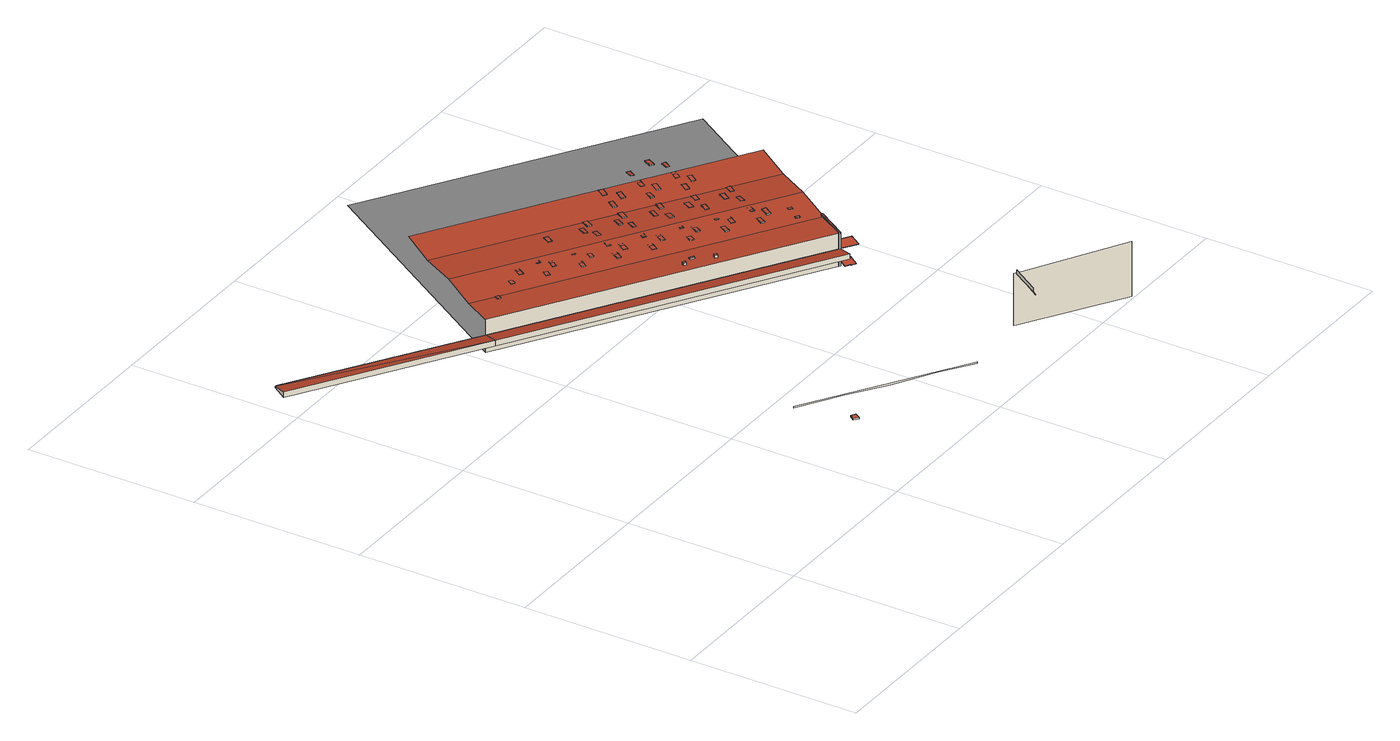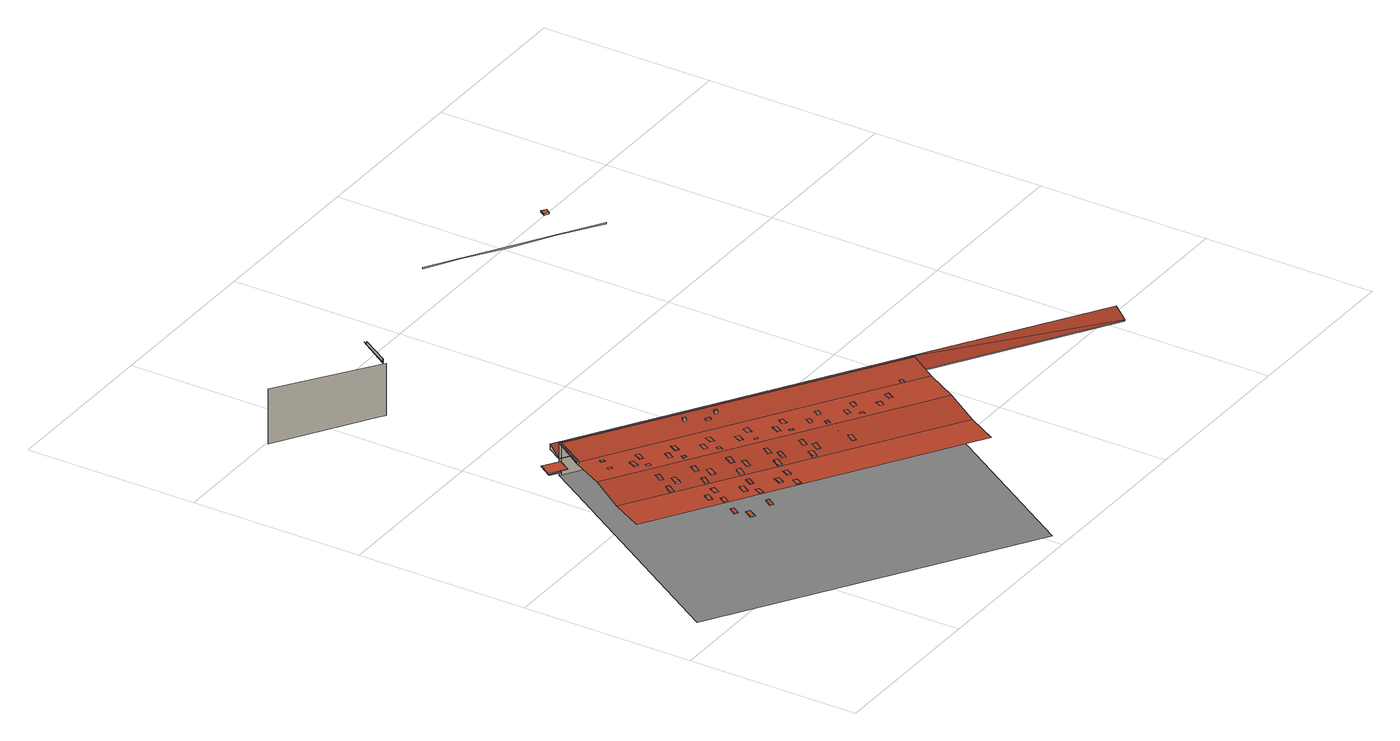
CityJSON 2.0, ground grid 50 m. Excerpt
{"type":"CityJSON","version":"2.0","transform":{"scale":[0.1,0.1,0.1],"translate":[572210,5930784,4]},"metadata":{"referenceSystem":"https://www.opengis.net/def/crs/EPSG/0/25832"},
"CityObjects":{
"building1":{"type":"Building","attributes":{"Grundfläche 2D":"20958.267702","Grundhöhe NN":"5.022"},"children":["building1-1"],"geometry":[{"type":"MultiSurface","lod":"3","boundaries":[[[0,1,2,3,4,5,6]],[[7,8,9,10]],[[7,11,12]],[[8,7,12]],[[8,12,13,9]],[[14,15,16,17,18,19,20,21]]],"semantics":{"surfaces":[{"type":"WallSurface"},{"type":"RoofSurface"}],"values":[0,0,1,1,0,0]}}]},
"building1-1":{"type":"BuildingInstallation","parents":["building1"],"geometry":[{"type":"MultiSurface","lod":"3","boundaries":[[[22,23,24,25]],[[25,24,26,27]],[[22,25,27,28]],[[23,22,28,29]],[[24,23,29,26]]],"semantics":{"surfaces":[{"type":"RoofSurface"},{"type":"WallSurface"}],"values":[0,1,1,1,1]}}]},
"building2":{"type":"Building","attributes":{"Grundfläche 2D":"890.858708","Grundhöhe NN":"9.834"},"geometry":[{"type":"Solid","lod":"3","boundaries":[[[[30,31,32,33]],[[34,35,32,31]],[[33,32,36,37,38,39]],[[30,33,40,41]],[[31,30,41,42]],[[34,31,42,43]],[[35,34,43,44]],[[32,35,44,45]],[[37,36,46,47]],[[38,37,47,48]],[[39,38,48,49]],[[33,39,49,40]],[[36,32,45,46]],[[47,46,45,44,43,42,41,40,49,48]]]],"semantics":{"surfaces":[{"type":"RoofSurface"},{"type":"WallSurface"},{"type":"GroundSurface"}],"values":[[0,0,0,1,1,1,1,1,1,1,1,1,1,2]]}}]},
"building3":{"type":"Building","attributes":{"Grundfläche 2D":"8235.237512","Grundhöhe NN":"4.940"},"children":["building3-1","building3-2","building3-3","building3-4","building3-5","building3-6","building3-7","building3-8","building3-9","building3-10","building3-11","building3-12","building3-13","building3-14","building3-15","building3-16","building3-17","building3-18","building3-19","building3-20","building3-21","building3-22","building3-23","building3-24","building3-25","building3-26","building3-27","building3-28","building3-29","building3-30","building3-31","building3-32","building3-33","building3-34","building3-35","building3-36","building3-37","building3-38","building3-39","building3-40","building3-41","building3-42","building3-43","building3-44","building3-45","building3-46","building3-47","building3-48","building3-49","building3-50","building3-51","building3-52","building3-53","building3-54","building3-55","building3-56","building3-57","building3-58","building3-59"],"geometry":[{"type":"MultiSurface","lod":"3","boundaries":[[[50,51,52,53,54,55]],[[56,57,58,59]],[[51,50,55,60,61,62,63,52]],[[64,65,64,66,67,62,61,60,68,57,56,65,69]],[[70,56,59,71]],[[72,70,71,73]],[[56,70,72]],[[69,65,56,65]],[[69,65,56,72,66,64]],[[74,54,53,75]],[[71,59,58,76,77,78,79,73]]],"semantics":{"surfaces":[{"type":"RoofSurface"},{"type":"WallSurface"},{"type":"GroundSurface"}],"values":[0,1,0,0,1,1,0,0,0,0,2]}}]},
"building3-1":{"type":"BuildingInstallation","parents":["building3"],"geometry":[{"type":"MultiSurface","lod":"3","boundaries":[[[80,81,82,83]],[[83,82,84,85]],[[80,83,85,86]],[[81,80,86,87]],[[82,81,87,84]]],"semantics":{"surfaces":[{"type":"RoofSurface"},{"type":"WallSurface"}],"values":[0,1,1,1,1]}}]},
"building3-2":{"type":"BuildingInstallation","parents":["building3"],"geometry":[{"type":"MultiSurface","lod":"3","boundaries":[[[88,89,90,91]],[[92,93,91,90]],[[91,93,88]],[[90,89,92]]],"semantics":{"surfaces":[{"type":"RoofSurface"},{"type":"WallSurface"}],"values":[0,1,1,1]}}]},
"building3-3":{"type":"BuildingInstallation","parents":["building3"],"geometry":[{"type":"MultiSurface","lod":"3","boundaries":[[[94,95,96,97]],[[96,98,97]],[[95,94,99]],[[99,98,96,95]]],"semantics":{"surfaces":[{"type":"RoofSurface"},{"type":"WallSurface"}],"values":[0,1,1,1]}}]},
"building3-4":{"type":"BuildingInstallation","parents":["building3"],"geometry":[{"type":"MultiSurface","lod":"3","boundaries":[[[100,101,102,103]],[[103,102,104,105]],[[103,105,100]],[[102,101,104]]],"semantics":{"surfaces":[{"type":"RoofSurface"},{"type":"WallSurface"}],"values":[0,1,1,1]}}]},
"building3-5":{"type":"BuildingInstallation","parents":["building3"],"geometry":[{"type":"MultiSurface","lod":"3","boundaries":[[[106,107,108,109]],[[107,110,108]],[[109,111,106]],[[107,106,111,110]]],"semantics":{"surfaces":[{"type":"RoofSurface"},{"type":"WallSurface"}],"values":[0,1,1,1]}}]},
"building3-6":{"type":"BuildingInstallation","parents":["building3"],"geometry":[{"type":"MultiSurface","lod":"3","boundaries":[[[112,113,114,115]],[[114,116,115]],[[113,112,117]],[[117,116,114,113]]],"semantics":{"surfaces":[{"type":"RoofSurface"},{"type":"WallSurface"}],"values":[0,1,1,1]}}]},
"building3-7":{"type":"BuildingInstallation","parents":["building3"],"geometry":[{"type":"MultiSurface","lod":"3","boundaries":[[[118,119,120,121]],[[121,120,122,123]],[[121,123,118]],[[120,119,122]]],"semantics":{"surfaces":[{"type":"RoofSurface"},{"type":"WallSurface"}],"values":[0,1,1,1]}}]},
"building3-8":{"type":"BuildingInstallation","parents":["building3"],"geometry":[{"type":"MultiSurface","lod":"3","boundaries":[[[124,125,126,127]],[[128,126,125]],[[124,127,129]],[[125,124,129,128]]],"semantics":{"surfaces":[{"type":"RoofSurface"},{"type":"WallSurface"}],"values":[0,1,1,1]}}]},
"building3-9":{"type":"BuildingInstallation","parents":["building3"],"geometry":[{"type":"MultiSurface","lod":"3","boundaries":[[[130,131,132,133]],[[132,134,133]],[[131,130,135]],[[132,131,135,134]]],"semantics":{"surfaces":[{"type":"RoofSurface"},{"type":"WallSurface"}],"values":[0,1,1,1]}}]},
"building3-10":{"type":"BuildingInstallation","parents":["building3"],"geometry":[{"type":"MultiSurface","lod":"3","boundaries":[[[136,137,138,139]],[[139,138,140,141]],[[139,141,136]],[[138,137,140]]],"semantics":{"surfaces":[{"type":"RoofSurface"},{"type":"WallSurface"}],"values":[0,1,1,1]}}]},
"building3-11":{"type":"BuildingInstallation","parents":["building3"],"geometry":[{"type":"MultiSurface","lod":"3","boundaries":[[[142,143,144,145]],[[145,144,146,147]],[[142,145,147,148]],[[143,142,148,149]],[[144,143,149,146]]],"semantics":{"surfaces":[{"type":"RoofSurface"},{"type":"WallSurface"}],"values":[0,1,1,1,1]}}]},
"building3-12":{"type":"BuildingInstallation","parents":["building3"],"geometry":[{"type":"MultiSurface","lod":"3","boundaries":[[[150,151,152,153]]],"semantics":{"surfaces":[{"type":"RoofSurface"}],"values":[0]}}]},
"building3-13":{"type":"BuildingInstallation","parents":["building3"],"geometry":[{"type":"MultiSurface","lod":"3","boundaries":[[[154,155,156,157]],[[157,156,158,159]],[[154,157,159,160]],[[155,154,160,161]],[[156,155,161,158]]],"semantics":{"surfaces":[{"type":"RoofSurface"},{"type":"WallSurface"}],"values":[0,1,1,1,1]}}]},
"building3-14":{"type":"BuildingInstallation","parents":["building3"],"geometry":[{"type":"MultiSurface","lod":"3","boundaries":[[[162,163,164,165]],[[165,164,166,167]],[[162,165,167,168]],[[163,162,168,169]],[[164,163,169,166]]],"semantics":{"surfaces":[{"type":"RoofSurface"},{"type":"WallSurface"}],"values":[0,1,1,1,1]}}]},
"building3-15":{"type":"BuildingInstallation","parents":["building3"],"geometry":[{"type":"MultiSurface","lod":"3","boundaries":[[[170,171,172,173]],[[173,174,170]],[[171,175,172]],[[171,170,174,175]]],"semantics":{"surfaces":[{"type":"RoofSurface"},{"type":"WallSurface"}],"values":[0,1,1,1]}}]},
"building3-16":{"type":"BuildingInstallation","parents":["building3"],"geometry":[{"type":"MultiSurface","lod":"3","boundaries":[[[176,177,178,179]],[[176,179,180]],[[177,176,180,181]],[[177,181,178]]],"semantics":{"surfaces":[{"type":"RoofSurface"},{"type":"WallSurface"}],"values":[0,1,1,1]}}]},
"building3-17":{"type":"BuildingInstallation","parents":["building3"],"geometry":[{"type":"MultiSurface","lod":"3","boundaries":[[[182,183,184,185]],[[185,184,186,187]],[[182,185,187,188]],[[183,182,188,189]],[[184,183,189,186]]],"semantics":{"surfaces":[{"type":"RoofSurface"},{"type":"WallSurface"}],"values":[0,1,1,1,1]}}]},
"building3-18":{"type":"BuildingInstallation","parents":["building3"],"geometry":[{"type":"MultiSurface","lod":"3","boundaries":[[[190,191,192,193]],[[193,192,194,195]],[[193,195,190]],[[192,191,194]]],"semantics":{"surfaces":[{"type":"RoofSurface"},{"type":"WallSurface"}],"values":[0,1,1,1]}}]},
"building3-19":{"type":"BuildingInstallation","parents":["building3"],"geometry":[{"type":"MultiSurface","lod":"3","boundaries":[[[196,197,198,199]],[[199,198,200,201]],[[196,199,201,202]],[[197,196,202,203]],[[198,197,203,200]]],"semantics":{"surfaces":[{"type":"RoofSurface"},{"type":"WallSurface"}],"values":[0,1,1,1,1]}}]},
"building3-20":{"type":"BuildingInstallation","parents":["building3"],"geometry":[{"type":"MultiSurface","lod":"3","boundaries":[[[204,205,206,207]],[[207,206,208,209]],[[204,207,209,210]],[[205,204,210,211]],[[206,205,211,208]]],"semantics":{"surfaces":[{"type":"RoofSurface"},{"type":"WallSurface"}],"values":[0,1,1,1,1]}}]},
"building3-21":{"type":"BuildingInstallation","parents":["building3"],"geometry":[{"type":"MultiSurface","lod":"3","boundaries":[[[212,213,214,215]],[[213,216,214]],[[215,217,212]],[[213,212,217,216]]],"semantics":{"surfaces":[{"type":"RoofSurface"},{"type":"WallSurface"}],"values":[0,1,1,1]}}]},
"building3-22":{"type":"BuildingInstallation","parents":["building3"],"geometry":[{"type":"MultiSurface","lod":"3","boundaries":[[[218,219,220,221]],[[218,221,222]],[[219,218,222,223]],[[219,223,220]]],"semantics":{"surfaces":[{"type":"RoofSurface"},{"type":"WallSurface"}],"values":[0,1,1,1]}}]},
"building3-23":{"type":"BuildingInstallation","parents":["building3"],"geometry":[{"type":"MultiSurface","lod":"3","boundaries":[[[224,225,226,227]],[[227,226,228,229]],[[224,227,229,230]],[[225,224,230,231]],[[226,225,231,228]]],"semantics":{"surfaces":[{"type":"RoofSurface"},{"type":"WallSurface"}],"values":[0,1,1,1,1]}}]},
"building3-24":{"type":"BuildingInstallation","parents":["building3"],"geometry":[{"type":"MultiSurface","lod":"3","boundaries":[[[232,233,234,235]],[[235,234,236,237]],[[235,237,232]],[[234,233,236]]],"semantics":{"surfaces":[{"type":"RoofSurface"},{"type":"WallSurface"}],"values":[0,1,1,1]}}]},
"building3-25":{"type":"BuildingInstallation","parents":["building3"],"geometry":[{"type":"MultiSurface","lod":"3","boundaries":[[[238,239,240,241]],[[241,240,242,243]],[[238,241,243,244]],[[239,238,244,245]],[[240,239,245,242]]],"semantics":{"surfaces":[{"type":"RoofSurface"},{"type":"WallSurface"}],"values":[0,1,1,1,1]}}]},
"building3-26":{"type":"BuildingInstallation","parents":["building3"],"geometry":[{"type":"MultiSurface","lod":"3","boundaries":[[[246,247,248,249]],[[249,248,250,251]],[[246,249,251,252]],[[247,246,252,253]],[[248,247,253,250]]],"semantics":{"surfaces":[{"type":"RoofSurface"},{"type":"WallSurface"}],"values":[0,1,1,1,1]}}]},
"building3-27":{"type":"BuildingInstallation","parents":["building3"],"geometry":[{"type":"MultiSurface","lod":"3","boundaries":[[[254,255,256,257]],[[256,255,258]],[[259,254,257]],[[255,254,259,258]]],"semantics":{"surfaces":[{"type":"RoofSurface"},{"type":"WallSurface"}],"values":[0,1,1,1]}}]},
"building3-28":{"type":"BuildingInstallation","parents":["building3"],"geometry":[{"type":"MultiSurface","lod":"3","boundaries":[[[260,261,262,263]],[[260,263,264]],[[264,265,261,260]],[[261,265,262]]],"semantics":{"surfaces":[{"type":"RoofSurface"},{"type":"WallSurface"}],"values":[0,1,1,1]}}]},
"building3-29":{"type":"BuildingInstallation","parents":["building3"],"geometry":[{"type":"MultiSurface","lod":"3","boundaries":[[[266,267,268,269]],[[269,268,270,271]],[[266,269,271,272]],[[267,266,272,273]],[[268,267,273,270]]],"semantics":{"surfaces":[{"type":"RoofSurface"},{"type":"WallSurface"}],"values":[0,1,1,1,1]}}]},
"building3-30":{"type":"BuildingInstallation","parents":["building3"],"geometry":[{"type":"MultiSurface","lod":"3","boundaries":[[[274,275,276,277]],[[277,276,278,279]],[[274,277,279,280]],[[275,274,280,281]],[[276,275,281,278]]],"semantics":{"surfaces":[{"type":"RoofSurface"},{"type":"WallSurface"}],"values":[0,1,1,1,1]}}]},
"building3-31":{"type":"BuildingInstallation","parents":["building3"],"geometry":[{"type":"MultiSurface","lod":"3","boundaries":[[[282,283,284,285]],[[285,284,286,287]],[[282,285,287,288]],[[283,282,288,289]],[[284,283,289,286]]],"semantics":{"surfaces":[{"type":"RoofSurface"},{"type":"WallSurface"}],"values":[0,1,1,1,1]}}]},
"building3-32":{"type":"BuildingInstallation","parents":["building3"],"geometry":[{"type":"MultiSurface","lod":"3","boundaries":[[[290,291,292,293]],[[293,292,294,295]],[[290,293,295,296]],[[291,290,296,297]],[[292,291,297,294]]],"semantics":{"surfaces":[{"type":"RoofSurface"},{"type":"WallSurface"}],"values":[0,1,1,1,1]}}]},
"building3-33":{"type":"BuildingInstallation","parents":["building3"],"geometry":[{"type":"MultiSurface","lod":"3","boundaries":[[[298,299,300,301]],[[299,302,300]],[[301,303,298]],[[299,298,303,302]]],"semantics":{"surfaces":[{"type":"RoofSurface"},{"type":"WallSurface"}],"values":[0,1,1,1]}}]},
"building3-34":{"type":"BuildingInstallation","parents":["building3"],"geometry":[{"type":"MultiSurface","lod":"3","boundaries":[[[304,305,306,307]],[[307,306,308,309]],[[304,307,309,310]],[[305,304,310,311]],[[306,305,311,308]]],"semantics":{"surfaces":[{"type":"RoofSurface"},{"type":"WallSurface"}],"values":[0,1,1,1,1]}}]},
"building3-35":{"type":"BuildingInstallation","parents":["building3"],"geometry":[{"type":"MultiSurface","lod":"3","boundaries":[[[312,313,314,315]],[[312,315,316]],[[316,317,313,312]],[[313,317,314]]],"semantics":{"surfaces":[{"type":"RoofSurface"},{"type":"WallSurface"}],"values":[0,1,1,1]}}]},
"building3-36":{"type":"BuildingInstallation","parents":["building3"],"geometry":[{"type":"MultiSurface","lod":"3","boundaries":[[[318,319,320,321]],[[322,323,321,320]],[[318,321,323,324]],[[324,325,319,318]],[[320,319,325,322]]],"semantics":{"surfaces":[{"type":"RoofSurface"},{"type":"WallSurface"}],"values":[0,1,1,1,1]}}]},
"building3-37":{"type":"BuildingInstallation","parents":["building3"],"geometry":[{"type":"MultiSurface","lod":"3","boundaries":[[[326,327,328,329]],[[329,328,330,331]],[[326,329,331,332]],[[327,326,332,333]],[[328,327,333,330]]],"semantics":{"surfaces":[{"type":"RoofSurface"},{"type":"WallSurface"}],"values":[0,1,1,1,1]}}]},
"building3-38":{"type":"BuildingInstallation","parents":["building3"],"geometry":[{"type":"MultiSurface","lod":"3","boundaries":[[[334,335,336,337]],[[337,336,338,339]],[[334,337,339,340]],[[335,334,340,341]],[[336,335,341,338]]],"semantics":{"surfaces":[{"type":"RoofSurface"},{"type":"WallSurface"}],"values":[0,1,1,1,1]}}]},
"building3-39":{"type":"BuildingInstallation","parents":["building3"],"geometry":[{"type":"MultiSurface","lod":"3","boundaries":[[[342,343,344,345]],[[345,344,346,347]],[[347,348,342,345]],[[343,342,348,349]],[[344,343,349,346]]],"semantics":{"surfaces":[{"type":"RoofSurface"},{"type":"WallSurface"}],"values":[0,1,1,1,1]}}]},
"building3-40":{"type":"BuildingInstallation","parents":["building3"],"geometry":[{"type":"MultiSurface","lod":"3","boundaries":[[[350,351,352,353]],[[353,352,354,355]],[[350,353,355,356]],[[351,350,356,357]],[[352,351,357,354]]],"semantics":{"surfaces":[{"type":"RoofSurface"},{"type":"WallSurface"}],"values":[0,1,1,1,1]}}]},
"building3-41":{"type":"BuildingInstallation","parents":["building3"],"geometry":[{"type":"MultiSurface","lod":"3","boundaries":[[[358,359,360,361]],[[361,360,362,363]],[[358,361,363,364]],[[359,358,364,365]],[[360,359,365,362]]],"semantics":{"surfaces":[{"type":"RoofSurface"},{"type":"WallSurface"}],"values":[0,1,1,1,1]}}]},
"building3-42":{"type":"BuildingInstallation","parents":["building3"],"geometry":[{"type":"MultiSurface","lod":"3","boundaries":[[[366,367,368,369,370,371,372,373,374,375]],[[63,376,368,367]],[[369,368,376,61]],[[61,377,64,370,369]],[[64,69,378,372,371,370]],[[373,372,378,65]],[[65,56,70,375,374,373]],[[70,72,366,375]],[[366,72,66,67,62,63,367]]],"semantics":{"surfaces":[{"type":"RoofSurface"},{"type":"WallSurface"}],"values":[0,1,1,1,1,1,1,1,1]}}]},
"building3-43":{"type":"BuildingInstallation","parents":["building3"],"geometry":[{"type":"MultiSurface","lod":"3","boundaries":[[[379,380,381,382]],[[380,383,381]],[[382,384,379]],[[380,379,384,383]]],"semantics":{"surfaces":[{"type":"RoofSurface"},{"type":"WallSurface"}],"values":[0,1,1,1]}}]},
"building3-44":{"type":"BuildingInstallation","parents":["building3"],"geometry":[{"type":"MultiSurface","lod":"3","boundaries":[[[385,386,387,388]],[[388,387,389,390]],[[390,391,385,388]],[[391,392,386,385]],[[387,386,392,389]]],"semantics":{"surfaces":[{"type":"RoofSurface"},{"type":"WallSurface"}],"values":[0,1,1,1,1]}}]},
"building3-45":{"type":"BuildingInstallation","parents":["building3"],"geometry":[{"type":"MultiSurface","lod":"3","boundaries":[[[393,394,395,396]],[[396,395,397,398]],[[393,396,398,399]],[[394,393,399,400]],[[395,394,400,397]]],"semantics":{"surfaces":[{"type":"RoofSurface"},{"type":"WallSurface"}],"values":[0,1,1,1,1]}}]},
"building3-46":{"type":"BuildingInstallation","parents":["building3"],"geometry":[{"type":"MultiSurface","lod":"3","boundaries":[[[401,402,403,404]],[[404,403,405,406]],[[401,404,406,407]],[[402,401,407,408]],[[403,402,408,405]]],"semantics":{"surfaces":[{"type":"RoofSurface"},{"type":"WallSurface"}],"values":[0,1,1,1,1]}}]},
"building3-47":{"type":"BuildingInstallation","parents":["building3"],"geometry":[{"type":"MultiSurface","lod":"3","boundaries":[[[409,410,411,412]],[[412,411,413,414]],[[409,412,414,415]],[[410,409,415,416]],[[411,410,416,413]]],"semantics":{"surfaces":[{"type":"RoofSurface"},{"type":"WallSurface"}],"values":[0,1,1,1,1]}}]},
"building3-48":{"type":"BuildingInstallation","parents":["building3"],"geometry":[{"type":"MultiSurface","lod":"3","boundaries":[[[417,418,419,420]],[[420,419,421]],[[417,420,421,422]],[[417,422,418]]],"semantics":{"surfaces":[{"type":"RoofSurface"},{"type":"WallSurface"}],"values":[0,1,1,1]}}]},
"building3-49":{"type":"BuildingInstallation","parents":["building3"],"geometry":[{"type":"MultiSurface","lod":"3","boundaries":[[[423,424,425,426]],[[426,425,427,428]],[[428,429,423,426]],[[424,423,429,430]],[[430,427,425,424]]],"semantics":{"surfaces":[{"type":"RoofSurface"},{"type":"WallSurface"}],"values":[0,1,1,1,1]}}]},
"building3-50":{"type":"BuildingInstallation","parents":["building3"],"geometry":[{"type":"MultiSurface","lod":"3","boundaries":[[[431,432,433,434]],[[435,436,434,433]],[[431,434,436,437]],[[437,438,432,431]],[[433,432,438,435]]],"semantics":{"surfaces":[{"type":"RoofSurface"},{"type":"WallSurface"}],"values":[0,1,1,1,1]}}]},
"building3-51":{"type":"BuildingInstallation","parents":["building3"],"geometry":[{"type":"MultiSurface","lod":"3","boundaries":[[[439,440,441,442]],[[442,441,443,444]],[[439,442,444,445]],[[440,439,445,446]],[[441,440,446,443]]],"semantics":{"surfaces":[{"type":"RoofSurface"},{"type":"WallSurface"}],"values":[0,1,1,1,1]}}]},
"building3-52":{"type":"BuildingInstallation","parents":["building3"],"geometry":[{"type":"MultiSurface","lod":"3","boundaries":[[[447,448,449,450]],[[447,450,451]],[[448,447,451,452]],[[448,452,449]]],"semantics":{"surfaces":[{"type":"RoofSurface"},{"type":"WallSurface"}],"values":[0,1,1,1]}}]},
"building3-53":{"type":"BuildingInstallation","parents":["building3"],"geometry":[{"type":"MultiSurface","lod":"3","boundaries":[[[453,454,455,456]],[[456,455,457,458]],[[453,456,458,459]],[[454,453,459,460]],[[455,454,460,457]]],"semantics":{"surfaces":[{"type":"RoofSurface"},{"type":"WallSurface"}],"values":[0,1,1,1,1]}}]},
"building3-54":{"type":"BuildingInstallation","parents":["building3"],"geometry":[{"type":"MultiSurface","lod":"3","boundaries":[[[461,462,463,464]],[[464,463,465,466]],[[461,464,466,467]],[[462,461,467,468]],[[463,462,468,465]]],"semantics":{"surfaces":[{"type":"RoofSurface"},{"type":"WallSurface"}],"values":[0,1,1,1,1]}}]},
"building3-55":{"type":"BuildingInstallation","parents":["building3"],"geometry":[{"type":"MultiSurface","lod":"3","boundaries":[[[469,470,471,472]],[[472,471,473,474]],[[469,472,474,475]],[[470,469,475,476]],[[471,470,476,473]]],"semantics":{"surfaces":[{"type":"RoofSurface"},{"type":"WallSurface"}],"values":[0,1,1,1,1]}}]},
"building3-56":{"type":"BuildingInstallation","parents":["building3"],"geometry":[{"type":"MultiSurface","lod":"3","boundaries":[[[477,478,479,480]],[[481,482,480,479]],[[477,480,482,483]],[[478,477,483,484]],[[479,478,484,481]]],"semantics":{"surfaces":[{"type":"RoofSurface"},{"type":"WallSurface"}],"values":[0,1,1,1,1]}}]},
"building3-57":{"type":"BuildingInstallation","parents":["building3"],"geometry":[{"type":"MultiSurface","lod":"3","boundaries":[[[485,486,487,488]],[[489,490,486,485]],[[489,485,488]],[[486,490,487]]],"semantics":{"surfaces":[{"type":"RoofSurface"},{"type":"WallSurface"}],"values":[0,1,1,1]}}]},
"building3-58":{"type":"BuildingInstallation","parents":["building3"],"geometry":[{"type":"MultiSurface","lod":"3","boundaries":[[[491,492,493,494]],[[494,493,495,496]],[[496,497,491,494]],[[492,491,497,498]],[[492,498,495,493]]],"semantics":{"surfaces":[{"type":"RoofSurface"},{"type":"WallSurface"}],"values":[0,1,1,1,1]}}]},
"building3-59":{"type":"BuildingInstallation","parents":["building3"],"geometry":[{"type":"MultiSurface","lod":"3","boundaries":[[[499,500,501,502]],[[502,501,503,504]],[[499,502,504,505]],[[500,499,505,506]],[[501,500,506,503]]],"semantics":{"surfaces":[{"type":"RoofSurface"},{"type":"WallSurface"}],"values":[0,1,1,1,1]}}]},
"building4":{"type":"Building","attributes":{"Grundfläche 2D":"11.634012","Grundhöhe NN":"6.162"},"children":["building4-1"],"geometry":[{"type":"Solid","lod":"3","boundaries":[[[[507,508,509,510,511,512,513]],[[508,507,514,515]],[[513,512,511,516,517,518]],[[507,513,518,514]],[[509,508,515,519]],[[510,509,519,520]],[[511,510,520,516]],[[514,518,517,516,520,519,515]]]],"semantics":{"surfaces":[{"type":"RoofSurface"},{"type":"WallSurface"},{"type":"GroundSurface"}],"values":[[0,1,1,1,1,1,1,2]]}}]},
"building4-1":{"type":"BuildingInstallation","parents":["building4"],"geometry":[{"type":"MultiSurface","lod":"3","boundaries":[[[521,522,523,524]],[[522,521,525,526]],[[523,522,526,527]],[[524,523,527,528]],[[521,524,528,525]],[[526,525,528,527]]],"semantics":{"surfaces":[{"type":"RoofSurface"},{"type":"WallSurface"},{"type":"OuterCeilingSurface"}],"values":[0,1,1,1,1,2]}}]},
"building5":{"type":"Building","attributes":{"Grundfläche 2D":"11.634012","Grundhöhe NN":"6.162"},"children":["building5-1"],"geometry":[{"type":"Solid","lod":"3","boundaries":[[[[507,508,509,510,511,512,513]],[[508,507,514,515]],[[513,512,511,516,517,518]],[[507,513,518,514]],[[509,508,515,519]],[[510,509,519,520]],[[511,510,520,516]],[[514,518,517,516,520,519,515]]]],"semantics":{"surfaces":[{"type":"RoofSurface"},{"type":"WallSurface"},{"type":"GroundSurface"}],"values":[[0,1,1,1,1,1,1,2]]}}]},
"building5-1":{"type":"BuildingInstallation","parents":["building5"],"geometry":[{"type":"MultiSurface","lod":"3","boundaries":[[[521,522,523,524]],[[522,521,525,526]],[[523,522,526,527]],[[524,523,527,528]],[[521,524,528,525]],[[526,525,528,527]]],"semantics":{"surfaces":[{"type":"RoofSurface"},{"type":"WallSurface"},{"type":"OuterCeilingSurface"}],"values":[0,1,1,1,1,2]}}]}
},
"vertices":[
[717,153,171],[831,81,174],[925,21,172],[925,21,176],[485,301,176],[485,301,172],[606,223,174],[1316,97,165],[1369,180,165],[1369,180,176],[1316,97,176],[1306,82,165],[1371,179,165],[1371,179,176],[1372,185,10],[1368,188,10],[1368,188,165],[1372,185,165],[1374,183,165],[1650,7,174],[1650,7,10],[1374,183,10],
[512,138,178],[525,129,178],[535,145,178],[522,153,178],[535,145,174],[522,153,174],[512,138,174],[525,129,174],
[36,1584,62],[35,1583,62],[508,1218,74],[538,1265,60],[31,1585,62],[2,1540,74],[1359,677,74],[1388,723,60],[1383,726,60],[1383,727,60],[538,1265,58],[36,1584,58],[35,1583,58],[31,1585,58],[2,1540,58],[508,1218,58],[1359,677,58],[1388,723,58],[1383,726,58],[1383,727,58],
[688,1431,109],[697,1425,109],[1508,912,109],[1571,1011,101],[720,1553,101],[656,1451,109],[1383,727,106],[538,1265,106],[538,1265,9],[1383,727,9],[591,1349,101],[1439,810,101],[1442,808,101],[1446,814,101],[1399,746,105],[1385,729,106],[1415,765,103],[1417,768,103],[538,1266,106],[1398,745,105],[1383,726,106],[1383,726,9],[1388,723,106],[1388,723,9],[783,1651,109],[1634,1111,109],[976,1955,9],[1826,1413,9],[1825,1411,9],[1442,808,9],
[654,1308,104],[648,1298,104],[655,1293,104],[662,1303,104],[655,1293,101],[662,1303,101],[654,1308,101],[648,1298,101],
[750,1321,105],[740,1327,105],[727,1306,105],[737,1300,105],[727,1306,103],[737,1300,103],
[788,1332,107],[775,1311,107],[785,1305,107],[797,1326,107],[785,1305,105],[775,1311,105],
[834,1267,105],[824,1273,105],[811,1252,105],[821,1246,105],[811,1252,103],[821,1246,103],
[844,1302,108],[853,1296,108],[862,1310,108],[853,1316,108],[853,1296,107],[844,1302,107],
[868,1281,107],[855,1260,107],[864,1255,107],[877,1275,107],[864,1255,105],[855,1260,105],
[919,1213,105],[909,1219,105],[896,1198,105],[906,1192,105],[896,1198,103],[906,1192,103],
[929,1248,108],[938,1242,108],[947,1257,108],[938,1262,108],[938,1242,107],[929,1248,107],
[958,1224,107],[945,1203,107],[954,1198,107],[967,1218,107],[954,1198,105],[945,1203,105],
[1004,1159,105],[993,1166,105],[980,1144,105],[991,1138,105],[980,1144,103],[991,1138,103],
[1045,975,112],[1050,982,112],[1043,986,112],[1039,979,112],[1043,986,104],[1039,979,105],[1045,975,105],[1050,982,104],
[974,1319,105],[960,1298,107],[970,1292,107],[983,1313,105],
[968,1358,105],[954,1335,106],[963,1329,106],[978,1352,105],[963,1329,105],[978,1352,103],[968,1358,103],[954,1335,105],
[1086,975,107],[1090,981,107],[1078,988,107],[1075,982,107],[1078,988,103],[1075,982,103],[1086,975,103],[1090,981,103],
[1013,1194,108],[1022,1188,108],[1031,1203,108],[1022,1209,108],[1013,1194,107],[1022,1188,107],
[1023,1152,107],[1033,1145,107],[1047,1168,107],[1037,1174,107],[1023,1152,105],[1033,1145,105],
[1120,927,112],[1125,934,112],[1119,939,112],[1114,932,112],[1119,939,104],[1114,932,105],[1120,927,105],[1125,934,104],
[1089,1105,105],[1078,1112,105],[1065,1091,105],[1076,1084,105],[1065,1091,103],[1076,1084,103],
[1057,1265,106],[1044,1244,108],[1054,1238,108],[1067,1259,106],[1054,1238,107],[1067,1259,105],[1057,1265,105],[1044,1244,107],
[1053,1304,105],[1039,1282,107],[1048,1275,106],[1063,1298,105],[1048,1275,105],[1063,1298,103],[1053,1304,103],[1039,1282,105],
[1098,1140,108],[1107,1135,108],[1116,1149,108],[1107,1155,108],[1107,1135,107],[1098,1140,107],
[1113,1095,107],[1123,1088,107],[1137,1111,107],[1127,1117,107],[1113,1095,105],[1123,1088,105],
[1089,1315,105],[1075,1294,106],[1086,1287,106],[1099,1308,105],[1086,1287,103],[1099,1308,101],[1089,1315,101],[1075,1294,103],
[1178,1048,105],[1168,1055,105],[1155,1034,105],[1165,1027,105],[1155,1034,103],[1165,1027,103],
[1142,1211,107],[1129,1190,108],[1138,1184,108],[1151,1205,107],[1138,1184,107],[1151,1205,105],[1142,1211,105],[1129,1190,107],
[1137,1251,105],[1123,1227,107],[1132,1221,107],[1147,1245,105],[1132,1221,105],[1147,1245,103],[1137,1251,103],[1123,1227,105],
[1187,1083,108],[1196,1078,108],[1206,1093,108],[1196,1098,108],[1196,1078,107],[1187,1083,107],
[1197,1041,107],[1207,1035,107],[1221,1058,107],[1211,1064,107],[1197,1041,105],[1207,1035,105],
[1173,1262,105],[1160,1240,106],[1170,1233,106],[1184,1255,105],[1170,1233,103],[1184,1255,101],[1173,1262,101],[1160,1240,103],
[1253,1001,106],[1241,980,106],[1250,974,106],[1263,995,106],[1250,974,103],[1263,995,105],[1253,1001,105],[1241,980,103],
[1232,1155,107],[1218,1133,109],[1229,1126,109],[1242,1148,107],[1229,1126,107],[1242,1148,105],[1232,1155,105],[1218,1133,107],
[1222,1197,106],[1208,1174,106],[1217,1168,106],[1231,1191,106],[1217,1168,105],[1231,1191,103],[1222,1197,103],[1208,1174,105],
[1272,1029,108],[1281,1024,108],[1290,1039,108],[1281,1045,108],[1281,1024,107],[1272,1029,107],
[1192,1289,105],[1202,1282,105],[1215,1304,107],[1205,1310,107],[1215,1304,105],[1205,1310,105],[1192,1289,103],[1202,1282,103],
[1282,987,107],[1292,981,107],[1306,1004,107],[1296,1010,107],[1282,987,105],[1292,981,105],
[1325,926,106],[1335,920,106],[1347,940,106],[1338,946,106],[1347,940,105],[1338,946,105],[1325,926,103],[1335,920,103],
[1263,1204,105],[1249,1183,106],[1260,1177,106],[1273,1197,105],[1260,1177,103],[1273,1197,101],[1263,1204,101],[1249,1183,103],
[1223,1339,109],[1233,1332,109],[1247,1353,111],[1236,1360,111],[1247,1353,109],[1236,1360,109],[1223,1339,107],[1233,1332,107],
[1316,1100,108],[1303,1079,108],[1313,1073,108],[1326,1094,108],[1313,1073,107],[1326,1094,105],[1316,1100,105],[1303,1079,107],
[1238,1293,107],[1249,1286,107],[1263,1309,109],[1253,1315,109],[1263,1309,107],[1253,1315,107],[1238,1293,105],[1249,1286,105],
[1306,1144,106],[1292,1121,107],[1302,1114,107],[1316,1137,106],[1302,1114,105],[1316,1137,103],[1306,1144,103],[1292,1121,105],
[1388,723,108],[1446,814,108],[1443,816,108],[1439,810,108],[1399,746,108],[1398,745,108],[1387,728,108],[1385,729,108],[1383,727,108],[1383,726,108],[1443,816,101],[1412,767,104],[1387,728,106],
[1356,975,108],[1365,969,108],[1375,985,108],[1366,991,108],[1365,969,107],[1356,975,107],
[1366,933,108],[1376,927,108],[1390,950,110],[1380,956,110],[1390,950,107],[1380,956,107],[1366,933,105],[1376,927,105],
[1400,870,104],[1396,863,104],[1405,856,104],[1410,864,104],[1405,856,102],[1410,864,103],[1400,870,103],[1396,863,102],
[1282,1231,106],[1291,1226,106],[1304,1247,106],[1295,1252,106],[1304,1247,105],[1295,1252,105],[1282,1231,103],[1291,1226,103],
[1348,1149,104],[1335,1129,105],[1344,1123,105],[1357,1143,104],[1344,1123,103],[1357,1143,101],[1348,1149,101],[1335,1129,103],
[1429,893,106],[1434,901,106],[1424,907,106],[1419,900,106],[1419,900,105],[1429,893,105],
[1401,1046,106],[1388,1025,108],[1397,1019,108],[1410,1041,106],[1397,1019,107],[1410,1041,105],[1401,1046,105],[1388,1025,107],
[1323,1239,108],[1333,1232,108],[1348,1256,108],[1338,1262,108],[1348,1256,107],[1338,1262,107],[1323,1239,105],[1333,1232,105],
[1390,1089,107],[1376,1066,107],[1386,1060,107],[1400,1083,107],[1386,1060,105],[1400,1083,103],[1390,1089,103],[1376,1066,105],
[1313,1281,108],[1323,1275,108],[1336,1296,109],[1326,1302,109],[1313,1281,107],[1323,1275,107],
[1366,1178,105],[1376,1172,105],[1389,1192,106],[1380,1199,106],[1389,1192,105],[1380,1199,105],[1366,1178,103],[1376,1172,103],
[1432,1096,104],[1419,1075,105],[1428,1069,105],[1442,1090,104],[1428,1069,103],[1442,1090,101],[1432,1096,101],[1419,1075,103],
[1358,1352,106],[1345,1331,108],[1354,1325,108],[1367,1346,106],[1354,1325,107],[1367,1346,105],[1358,1352,105],[1345,1331,107],
[1407,1185,107],[1417,1179,107],[1432,1201,108],[1422,1208,108],[1432,1201,107],[1422,1208,107],[1407,1185,105],[1417,1179,105],
[1397,1227,108],[1408,1221,108],[1422,1242,109],[1411,1249,109],[1397,1227,107],[1408,1221,107],
[1442,1298,107],[1430,1277,108],[1439,1271,108],[1452,1292,107],[1439,1271,107],[1452,1292,105],[1442,1298,105],[1430,1277,107],
[1432,1342,106],[1418,1319,107],[1428,1312,107],[1442,1335,106],[1428,1312,105],[1442,1335,103],[1432,1342,103],[1418,1319,105],
[1386,691,24],[1386,690,24],[1398,682,24],[1420,713,24],[1393,730,24],[1388,723,24],[1373,700,24],[1386,691,22],[1386,690,22],[1393,730,22],[1388,723,22],[1373,700,22],[1398,682,22],[1420,713,22],
[1462,736,56],[1415,765,56],[1393,730,56],[1439,700,56],[1462,736,54],[1415,765,54],[1393,730,54],[1439,700,54]
]}
